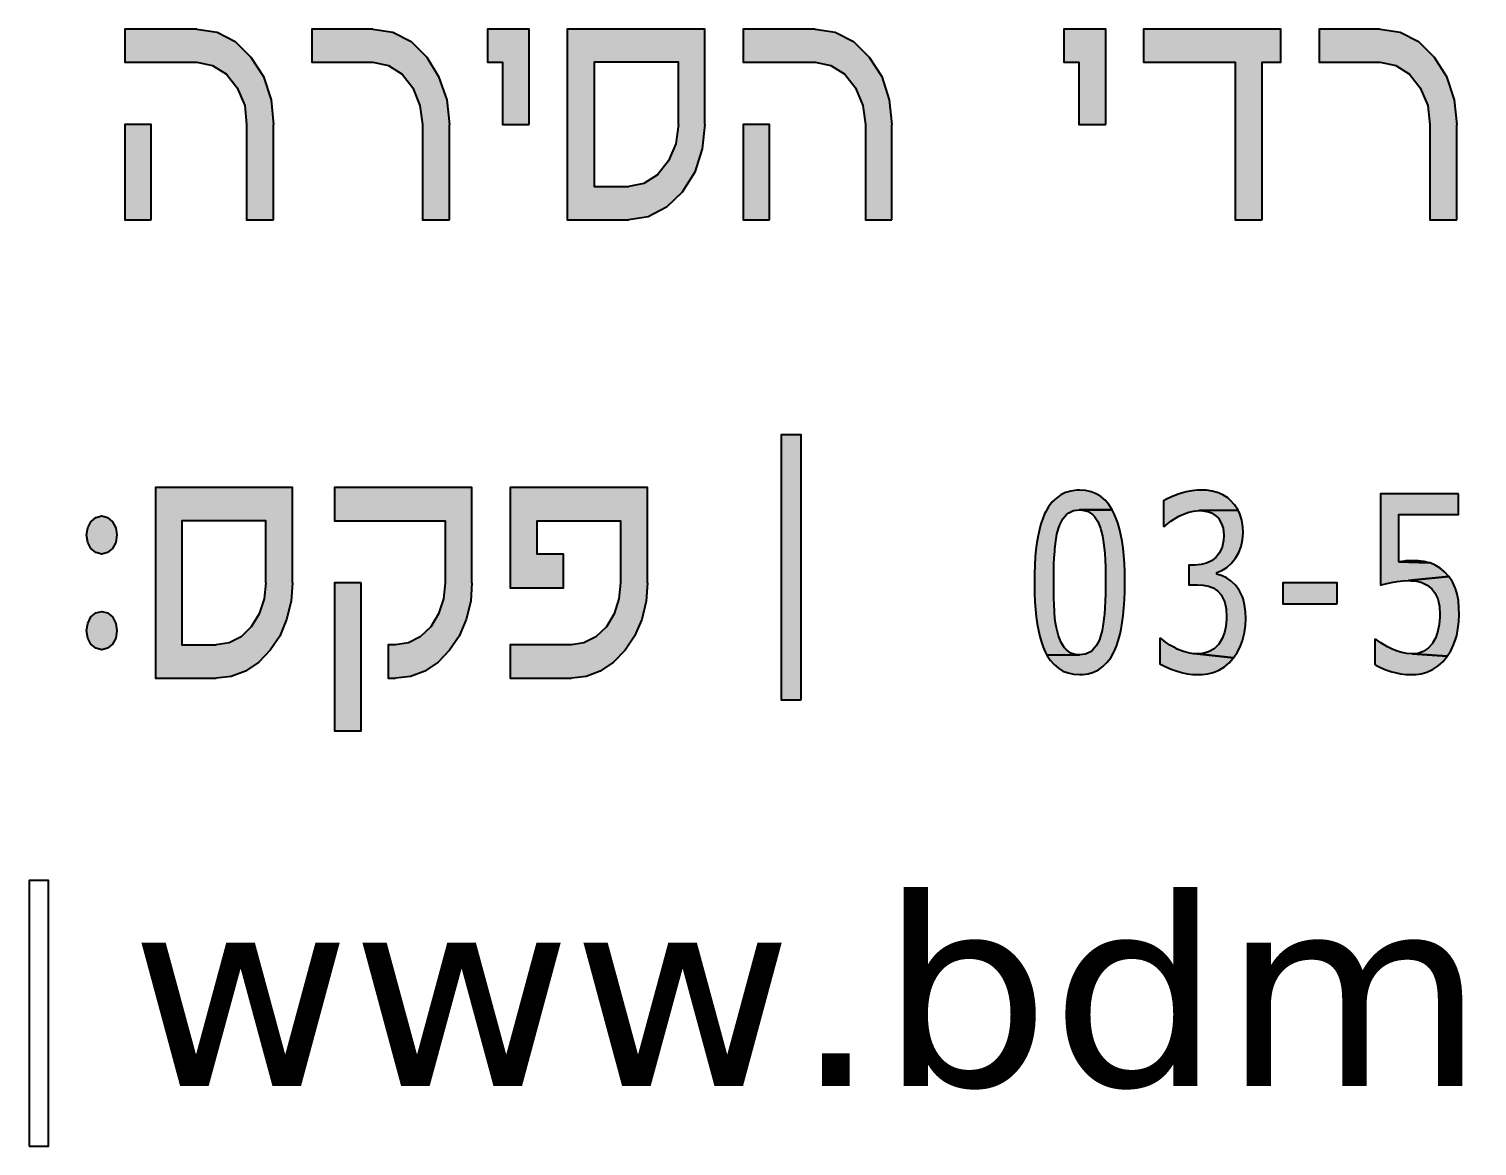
# Model space of a CAD drawing. Header units: millimetres. Extents: x 6676 to 14342, y 3639 to 5293.
# Drawn here: x 8646.46 to 8681.59, y 4620.08 to 4647.17 of the extents above; entities that cross this region are included whole.
import ezdxf

# ---------------------------------------------------------------- set-up
doc = ezdxf.new("R2010")
doc.units = ezdxf.units.MM
doc.layers.add('A-VIEW-30', color=6, linetype='Continuous', lineweight=15)
doc.layers.add('TEXT', color=14, linetype='Continuous')
doc.styles.add('Tahoma', font='tahoma.ttf')

# ---------------------------------------------------------------- blocks, each defined once
blk = doc.blocks.new('A$C70B91C7D')
at = {"layer": 'TEXT', "true_color": 0x311916}
for points in [[(2.3934, -0.9154), (2.3791, -0.908), (2.3633, -0.9056), (2.3066, -0.9056), (2.3066, -0.9317), (2.3633, -0.9317), (2.3756, -0.9342), (2.3865, -0.9411), (2.3949, -0.9519), (2.4008, -0.9657), (2.4023, -0.9805), (2.4023, -1.0555), (2.4235, -1.0555), (2.4235, -0.9805), (2.4215, -0.9613), (2.4156, -0.943), (2.4057, -0.9278)], [(2.5315, -0.9154), (2.5172, -0.908), (2.5014, -0.9056), (2.4536, -0.9056), (2.4536, -0.9317), (2.5014, -0.9317), (2.5137, -0.9342), (2.5246, -0.9411), (2.533, -0.9519), (2.5384, -0.9657), (2.5404, -0.9805), (2.5404, -1.0555), (2.5616, -1.0555), (2.5616, -0.9805), (2.5596, -0.9613), (2.5532, -0.943), (2.5438, -0.9278)], [(2.6242, -0.9056), (2.5917, -0.9056), (2.5917, -0.9317), (2.6035, -0.9317), (2.6035, -0.9805), (2.6242, -0.9805)], [(2.8792, -0.9154), (2.8649, -0.908), (2.8491, -0.9056), (2.7924, -0.9056), (2.7924, -0.9317), (2.8491, -0.9317), (2.8614, -0.9342), (2.8723, -0.9411), (2.8807, -0.9519), (2.8866, -0.9657), (2.8886, -0.9805), (2.8886, -1.0555), (2.9093, -1.0555), (2.9093, -0.9805), (2.9073, -0.9613), (2.9014, -0.943), (2.8915, -0.9278)], [(3.0775, -0.9056), (3.0444, -0.9056), (3.0444, -0.9317), (3.0563, -0.9317), (3.0563, -0.9805), (3.0775, -0.9805)], [(3.2151, -0.9056), (3.1071, -0.9056), (3.1071, -0.9317), (3.1791, -0.9317), (3.1791, -1.0555), (3.2003, -1.0555), (3.2003, -0.9317), (3.2151, -0.9317)], [(3.3231, -0.9154), (3.3088, -0.908), (3.293, -0.9056), (3.2452, -0.9056), (3.2452, -0.9317), (3.293, -0.9317), (3.3053, -0.9342), (3.3162, -0.9411), (3.3246, -0.9519), (3.3305, -0.9657), (3.332, -0.9805), (3.332, -1.0555), (3.3532, -1.0555), (3.3532, -0.9805), (3.3512, -0.9613), (3.3453, -0.943), (3.3354, -0.9278)], [(2.8379, -1.2242), (2.8227, -1.2242), (2.8227, -1.4327), (2.8379, -1.4327)], [(2.5794, -1.2656), (2.4714, -1.2656), (2.4714, -1.2918), (2.5583, -1.2918), (2.5583, -1.3407), (2.557, -1.3532), (2.5532, -1.365), (2.5471, -1.3752), (2.5388, -1.3829), (2.5294, -1.3877), (2.5193, -1.3893), (2.5134, -1.3893), (2.5134, -1.4155), (2.5193, -1.4155), (2.531, -1.4142), (2.5423, -1.4099), (2.5527, -1.403), (2.5618, -1.3936), (2.5693, -1.3824), (2.5749, -1.3693), (2.5784, -1.3551), (2.5794, -1.3407)], [(2.7174, -1.2656), (2.6094, -1.2656), (2.6094, -1.3444), (2.6513, -1.3444), (2.6513, -1.3182), (2.6305, -1.3182), (2.6305, -1.2918), (2.6962, -1.2918), (2.6962, -1.3407), (2.6949, -1.3532), (2.6912, -1.365), (2.685, -1.3752), (2.6767, -1.3829), (2.6674, -1.3877), (2.6575, -1.3893), (2.6094, -1.3893), (2.6094, -1.4155), (2.6575, -1.4155), (2.669, -1.4142), (2.6802, -1.4099), (2.6906, -1.403), (2.6997, -1.3936), (2.7072, -1.3824), (2.7128, -1.3693), (2.7163, -1.3551), (2.7174, -1.3407)], [(3.0769, -1.2757), (3.0735, -1.2728), (3.0699, -1.2706), (3.0659, -1.2691), (3.0616, -1.2682), (3.0569, -1.2678), (3.0547, -1.2679), (3.0501, -1.2685), (3.0459, -1.2697), (3.0421, -1.2716), (3.0386, -1.2741), (3.0354, -1.2771), (3.0325, -1.2808), (3.0301, -1.2852), (3.0294, -1.2865), (3.0279, -1.2902), (3.0265, -1.2942), (3.0253, -1.2987), (3.0242, -1.3035), (3.0233, -1.3088), (3.0226, -1.3143), (3.022, -1.3202), (3.0216, -1.3266), (3.0214, -1.3333), (3.0213, -1.3404), (3.0213, -1.342), (3.0214, -1.3489), (3.0217, -1.3554), (3.0222, -1.3616), (3.0228, -1.3674), (3.0236, -1.3729), (3.0245, -1.378), (3.0256, -1.3827), (3.0269, -1.3871), (3.0283, -1.3912), (3.0299, -1.3948), (3.0312, -1.3973), (3.0569, -1.3972), (3.0543, -1.3971), (3.05, -1.3958), (3.0465, -1.3933), (3.045, -1.3917), (3.0423, -1.3875), (3.0403, -1.3823), (3.0399, -1.3811), (3.0387, -1.376), (3.0378, -1.3706), (3.0372, -1.3647), (3.0371, -1.3629), (3.0368, -1.358), (3.0366, -1.3526), (3.0365, -1.3467), (3.0365, -1.3404), (3.0365, -1.3378), (3.0366, -1.3319), (3.0367, -1.3262), (3.037, -1.3209), (3.0373, -1.3159), (3.0375, -1.3138), (3.0382, -1.3078), (3.0391, -1.3025), (3.0404, -1.2979), (3.0414, -1.2951), (3.0437, -1.2904), (3.0467, -1.2869), (3.0483, -1.2856), (3.0522, -1.2839), (3.0569, -1.2833), (3.0825, -1.2832), (3.0799, -1.2791)], [(3.1753, -1.2756), (3.1733, -1.2739), (3.1694, -1.2715), (3.1653, -1.2696), (3.1611, -1.2685), (3.1567, -1.2679), (3.1519, -1.2677), (3.1493, -1.2678), (3.145, -1.2683), (3.1406, -1.2691), (3.1361, -1.2704), (3.1352, -1.2707), (3.1304, -1.2725), (3.1263, -1.2743), (3.1229, -1.2763), (3.1229, -1.2961), (3.1238, -1.2961), (3.1247, -1.2952), (3.1285, -1.2922), (3.1306, -1.2908), (3.1348, -1.2883), (3.1384, -1.2866), (3.1427, -1.2851), (3.1464, -1.2843), (3.1508, -1.2839), (3.1814, -1.2835), (3.1787, -1.2793)], [(3.3545, -1.2706), (3.2934, -1.2706), (3.2934, -1.3423), (3.2942, -1.3421), (3.2982, -1.3411), (3.3032, -1.3401), (3.3065, -1.3395), (3.3109, -1.3391), (3.3154, -1.3389), (3.347, -1.3356), (3.3437, -1.3319), (3.3403, -1.3291), (3.3364, -1.3267), (3.3323, -1.325), (3.3313, -1.3248), (3.3078, -1.324), (3.3078, -1.287), (3.3545, -1.287)], [(3.0881, -1.2981), (3.0869, -1.2936), (3.0854, -1.2896), (3.0838, -1.2859), (3.0825, -1.2832), (3.0569, -1.2833), (3.0592, -1.2834), (3.0635, -1.2845), (3.0671, -1.2869), (3.0685, -1.2884), (3.0712, -1.2925), (3.0733, -1.2977), (3.0736, -1.2989), (3.0748, -1.3037), (3.0757, -1.3091), (3.0764, -1.3153), (3.0766, -1.3176), (3.0769, -1.3227), (3.0771, -1.3282), (3.0772, -1.334), (3.0773, -1.3401), (3.0773, -1.3433), (3.0772, -1.3494), (3.077, -1.355), (3.0767, -1.3602), (3.0764, -1.3651), (3.0762, -1.3667), (3.0755, -1.3727), (3.0745, -1.378), (3.0733, -1.3826), (3.0724, -1.3853), (3.07, -1.39), (3.0671, -1.3935), (3.0655, -1.3949), (3.0615, -1.3966), (3.0569, -1.3972), (3.0312, -1.3973), (3.0338, -1.4014), (3.0368, -1.4048), (3.0402, -1.4077), (3.0438, -1.4099), (3.0478, -1.4114), (3.0522, -1.4123), (3.0569, -1.4127), (3.0592, -1.4126), (3.0637, -1.412), (3.0679, -1.4107), (3.0718, -1.4089), (3.0752, -1.4064), (3.0784, -1.4032), (3.0813, -1.3995), (3.0838, -1.3951), (3.0843, -1.394), (3.0859, -1.3903), (3.0873, -1.3862), (3.0885, -1.3818), (3.0895, -1.3769), (3.0904, -1.3717), (3.0911, -1.3662), (3.0917, -1.3602), (3.0921, -1.3539), (3.0923, -1.3472), (3.0925, -1.3401), (3.0925, -1.3388), (3.0923, -1.3319), (3.0921, -1.3254), (3.0916, -1.3192), (3.091, -1.3134), (3.0902, -1.3079), (3.0893, -1.3028)], [(3.1843, -1.2913), (3.1828, -1.2864), (3.1814, -1.2835), (3.1508, -1.2839), (3.1538, -1.284), (3.1581, -1.2848), (3.1605, -1.2857), (3.1643, -1.2882), (3.1659, -1.2898), (3.1685, -1.2942), (3.1696, -1.2976), (3.1702, -1.3032), (3.17, -1.3074), (3.1689, -1.3126), (3.1668, -1.317), (3.1639, -1.3206), (3.1605, -1.3233), (3.1566, -1.3251), (3.1523, -1.3262), (3.1475, -1.3266), (3.1426, -1.3266), (3.1426, -1.3421), (3.1489, -1.3421), (3.1494, -1.3421), (3.154, -1.3424), (3.1582, -1.3432), (3.1619, -1.3445), (3.1656, -1.3471), (3.1681, -1.35), (3.1706, -1.3548), (3.171, -1.3561), (3.172, -1.3611), (3.1723, -1.3672), (3.1722, -1.3692), (3.1718, -1.3749), (3.1707, -1.3797), (3.1689, -1.3843), (3.1661, -1.3889), (3.1626, -1.3924), (3.1583, -1.3948), (3.1536, -1.3961), (3.1493, -1.3965), (3.1777, -1.3996), (3.1806, -1.3954), (3.183, -1.3908), (3.1849, -1.3858), (3.1852, -1.3848), (3.1865, -1.3796), (3.1872, -1.3742), (3.1875, -1.3685), (3.1872, -1.3633), (3.1865, -1.3578), (3.1853, -1.353), (3.1848, -1.3516), (3.1824, -1.3468), (3.1797, -1.3428), (3.1796, -1.3427), (3.1761, -1.3392), (3.1723, -1.3367), (3.1688, -1.3351), (3.1647, -1.3338), (3.1647, -1.3325), (3.1687, -1.331), (3.1725, -1.3286), (3.176, -1.3255), (3.1792, -1.3215), (3.1794, -1.3212), (3.182, -1.3168), (3.1838, -1.312), (3.1849, -1.3068), (3.1853, -1.3013), (3.1851, -1.2967)], [(2.2996, -1.2974), (2.2969, -1.2926), (2.2931, -1.2893), (2.2886, -1.288), (2.2838, -1.2893), (2.28, -1.2926), (2.2774, -1.2974), (2.2766, -1.303), (2.2774, -1.3089), (2.28, -1.3137), (2.2838, -1.3169), (2.2886, -1.3182), (2.2931, -1.3169), (2.2969, -1.3137), (2.2996, -1.3089), (2.3004, -1.303)], [(2.4923, -1.3407), (2.4714, -1.3407), (2.4714, -1.4569), (2.4923, -1.4569)], [(3.2589, -1.3404), (3.2168, -1.3404), (3.2168, -1.3574), (3.2589, -1.3574)], [(3.3545, -1.3546), (3.3535, -1.3495), (3.3522, -1.345), (3.352, -1.3446), (3.3498, -1.3398), (3.347, -1.3356), (3.3154, -1.3389), (3.3172, -1.339), (3.3217, -1.3394), (3.3258, -1.3404), (3.3259, -1.3404), (3.3301, -1.3424), (3.3337, -1.3454), (3.3361, -1.3485), (3.3384, -1.3533), (3.3387, -1.3543), (3.3396, -1.3593), (3.34, -1.3654), (3.3399, -1.3677), (3.3395, -1.3734), (3.3385, -1.3784), (3.3385, -1.3784), (3.3367, -1.3836), (3.3341, -1.3883), (3.3308, -1.3919), (3.3269, -1.3945), (3.3226, -1.396), (3.3182, -1.3965), (3.3458, -1.3983), (3.3485, -1.3941), (3.3507, -1.3893), (3.3526, -1.3842), (3.3532, -1.3819), (3.3542, -1.3767), (3.3549, -1.3712), (3.3551, -1.3655), (3.355, -1.3604)], [(2.2996, -1.3725), (2.2969, -1.3674), (2.2931, -1.3642), (2.2886, -1.3631), (2.2838, -1.3642), (2.28, -1.3674), (2.2774, -1.3725), (2.2766, -1.3781), (2.2774, -1.384), (2.28, -1.3888), (2.2838, -1.392), (2.2886, -1.3931), (2.2931, -1.392), (2.2969, -1.3888), (2.2996, -1.384), (2.3004, -1.3781)], [(3.1658, -1.4094), (3.1668, -1.409), (3.1707, -1.4065), (3.1744, -1.4034), (3.1776, -1.3998), (3.1777, -1.3996), (3.1493, -1.3965), (3.1464, -1.3964), (3.1421, -1.3957), (3.1378, -1.3944), (3.1335, -1.3926), (3.1324, -1.392), (3.1279, -1.3896), (3.1241, -1.387), (3.1209, -1.3844), (3.1198, -1.3844), (3.1198, -1.4041), (3.1209, -1.4047), (3.1247, -1.4067), (3.1289, -1.4085), (3.1336, -1.4101), (3.137, -1.4111), (3.1414, -1.412), (3.1458, -1.4125), (3.1502, -1.4127), (3.1531, -1.4126), (3.1577, -1.412), (3.1619, -1.411)], [(3.3386, -1.4058), (3.3422, -1.4027), (3.3453, -1.3991), (3.3458, -1.3983), (3.3182, -1.3965), (3.3141, -1.3962), (3.31, -1.3954), (3.3064, -1.3942), (3.3019, -1.3924), (3.2987, -1.3908), (3.2948, -1.3886), (3.2935, -1.3877), (3.2899, -1.385), (3.2888, -1.385), (3.2888, -1.4047), (3.2896, -1.4052), (3.2934, -1.4072), (3.2976, -1.409), (3.3023, -1.4104), (3.3048, -1.4111), (3.3091, -1.412), (3.3135, -1.4125), (3.318, -1.4127), (3.321, -1.4126), (3.3254, -1.412), (3.3297, -1.4107), (3.3337, -1.409), (3.3347, -1.4085)]]:
    blk.add_hatch(color=19, dxfattribs=at).paths.add_polyline_path(points)
h = blk.add_hatch(color=19, dxfattribs=at)
h.paths.add_polyline_path([(2.7623, -0.9056), (2.6543, -0.9056), (2.6543, -1.0555), (2.7026, -1.0555), (2.7179, -1.053), (2.7322, -1.0456), (2.7446, -1.0338), (2.7544, -1.018), (2.7603, -0.9998), (2.7623, -0.9805)])
h.paths.add_polyline_path([(2.7416, -0.9317), (2.7416, -0.9805), (2.7396, -0.9958), (2.7337, -1.0091), (2.7253, -1.02), (2.7145, -1.0269), (2.7026, -1.0294), (2.6755, -1.0294), (2.6755, -0.9317)], flags=16)
for points in [[(2.3273, -0.9805), (2.3066, -0.9805), (2.3066, -1.0555), (2.3273, -1.0555)], [(2.8131, -0.9805), (2.7924, -0.9805), (2.7924, -1.0555), (2.8131, -1.0555)]]:
    blk.add_hatch(color=19, dxfattribs=at).paths.add_polyline_path(points, flags=17)
h = blk.add_hatch(color=19, dxfattribs=at)
h.paths.add_polyline_path([(2.4383, -1.2656), (2.3306, -1.2656), (2.3306, -1.4155), (2.3784, -1.4155), (2.3902, -1.4142), (2.4014, -1.4099), (2.4118, -1.403), (2.4209, -1.3936), (2.4284, -1.3824), (2.4337, -1.3693), (2.4372, -1.3551), (2.4383, -1.3407)])
h.paths.add_polyline_path([(2.4174, -1.2918), (2.4174, -1.3407), (2.4161, -1.3532), (2.4121, -1.365), (2.4059, -1.3752), (2.3979, -1.3829), (2.3886, -1.3877), (2.3784, -1.3893), (2.3514, -1.3893), (2.3514, -1.2918)], flags=16)
at = {"layer": 'TEXT', "color": 19, "true_color": 0x311916}
for points in [[(2.3633, -0.9056), (2.3066, -0.9056), (2.3066, -0.9317), (2.3633, -0.9317), (2.3756, -0.9342), (2.3865, -0.9411), (2.3949, -0.9519), (2.4008, -0.9657), (2.4023, -0.9805), (2.4023, -1.0555), (2.4235, -1.0555)], [(2.3633, -0.9056), (2.3791, -0.908), (2.3934, -0.9154), (2.4057, -0.9278), (2.4156, -0.943), (2.4215, -0.9613), (2.4235, -0.9805)], [(2.5014, -0.9056), (2.4536, -0.9056), (2.4536, -0.9317), (2.5014, -0.9317), (2.5137, -0.9342), (2.5246, -0.9411), (2.533, -0.9519), (2.5384, -0.9657), (2.5404, -0.9805), (2.5404, -1.0555), (2.5616, -1.0555)], [(2.5014, -0.9056), (2.5172, -0.908), (2.5315, -0.9154), (2.5438, -0.9278), (2.5532, -0.943), (2.5596, -0.9613), (2.5616, -0.9805)], [(2.7623, -0.9805), (2.7623, -0.9056), (2.6543, -0.9056), (2.6543, -1.0555), (2.7026, -1.0555)], [(2.8491, -0.9056), (2.7924, -0.9056), (2.7924, -0.9317), (2.8491, -0.9317), (2.8614, -0.9342), (2.8723, -0.9411), (2.8807, -0.9519), (2.8866, -0.9657), (2.8886, -0.9805), (2.8886, -1.0555), (2.9093, -1.0555)], [(2.8491, -0.9056), (2.8649, -0.908), (2.8792, -0.9154), (2.8915, -0.9278), (2.9014, -0.943), (2.9073, -0.9613), (2.9093, -0.9805)], [(3.293, -0.9056), (3.2452, -0.9056), (3.2452, -0.9317), (3.293, -0.9317), (3.3053, -0.9342), (3.3162, -0.9411), (3.3246, -0.9519), (3.3305, -0.9657), (3.332, -0.9805), (3.332, -1.0555), (3.3532, -1.0555)], [(3.293, -0.9056), (3.3088, -0.908), (3.3231, -0.9154), (3.3354, -0.9278), (3.3453, -0.943), (3.3512, -0.9613), (3.3532, -0.9805)], [(2.7416, -0.9805), (2.7416, -0.9317), (2.6755, -0.9317), (2.6755, -1.0294), (2.7026, -1.0294)], [(2.4235, -1.0555), (2.4235, -0.9805)], [(2.5616, -1.0555), (2.5616, -0.9805)], [(2.7623, -0.9805), (2.7603, -0.9998), (2.7544, -1.018), (2.7446, -1.0338), (2.7322, -1.0456), (2.7179, -1.053), (2.7026, -1.0555)], [(2.7416, -0.9805), (2.7396, -0.9958), (2.7337, -1.0091), (2.7253, -1.02), (2.7145, -1.0269), (2.7026, -1.0294)], [(2.9093, -1.0555), (2.9093, -0.9805)], [(3.3532, -1.0555), (3.3532, -0.9805)], [(2.4383, -1.3407), (2.4383, -1.2656), (2.3306, -1.2656), (2.3306, -1.4155), (2.3784, -1.4155)], [(2.5794, -1.3407), (2.5794, -1.2656), (2.4714, -1.2656), (2.4714, -1.2918), (2.5583, -1.2918), (2.5583, -1.3407), (2.557, -1.3532), (2.5532, -1.365), (2.5471, -1.3752), (2.5388, -1.3829), (2.5294, -1.3877), (2.5193, -1.3893), (2.5134, -1.3893), (2.5134, -1.4155), (2.5193, -1.4155)], [(2.7174, -1.3407), (2.7174, -1.2656), (2.6094, -1.2656), (2.6094, -1.3444), (2.6513, -1.3444), (2.6513, -1.3182), (2.6305, -1.3182), (2.6305, -1.2918), (2.6962, -1.2918), (2.6962, -1.3407), (2.6949, -1.3532), (2.6912, -1.365), (2.685, -1.3752), (2.6767, -1.3829), (2.6674, -1.3877), (2.6575, -1.3893), (2.6094, -1.3893), (2.6094, -1.4155), (2.6575, -1.4155)], [(2.4174, -1.3407), (2.4174, -1.2918), (2.3514, -1.2918), (2.3514, -1.3893), (2.3784, -1.3893)], [(2.4383, -1.3407), (2.4372, -1.3551), (2.4337, -1.3693), (2.4284, -1.3824), (2.4209, -1.3936), (2.4118, -1.403), (2.4014, -1.4099), (2.3902, -1.4142), (2.3784, -1.4155)], [(2.4174, -1.3407), (2.4161, -1.3532), (2.4121, -1.365), (2.4059, -1.3752), (2.3979, -1.3829), (2.3886, -1.3877), (2.3784, -1.3893)], [(2.5794, -1.3407), (2.5784, -1.3551), (2.5749, -1.3693), (2.5693, -1.3824), (2.5618, -1.3936), (2.5527, -1.403), (2.5423, -1.4099), (2.531, -1.4142), (2.5193, -1.4155)], [(2.7174, -1.3407), (2.7163, -1.3551), (2.7128, -1.3693), (2.7072, -1.3824), (2.6997, -1.3936), (2.6906, -1.403), (2.6802, -1.4099), (2.669, -1.4142), (2.6575, -1.4155)]]:
    blk.add_lwpolyline(points, dxfattribs=at)
for points in [[(2.6242, -0.9805), (2.6242, -0.9056), (2.5917, -0.9056), (2.5917, -0.9317), (2.6035, -0.9317), (2.6035, -0.9805), (2.6242, -0.9805)], [(3.0775, -0.9805), (3.0775, -0.9056), (3.0444, -0.9056), (3.0444, -0.9317), (3.0563, -0.9317), (3.0563, -0.9805), (3.0775, -0.9805)], [(3.2003, -1.0555), (3.2003, -0.9317), (3.2151, -0.9317), (3.2151, -0.9056), (3.1071, -0.9056), (3.1071, -0.9317), (3.1791, -0.9317), (3.1791, -1.0555), (3.2003, -1.0555)], [(2.3273, -1.0555), (2.3273, -0.9805), (2.3066, -0.9805), (2.3066, -1.0555), (2.3273, -1.0555)], [(2.8131, -1.0555), (2.8131, -0.9805), (2.7924, -0.9805), (2.7924, -1.0555), (2.8131, -1.0555)], [(2.8379, -1.4327), (2.8227, -1.4327), (2.8227, -1.2242), (2.8379, -1.2242)], [(3.0569, -1.2678), (3.0547, -1.2679), (3.0501, -1.2685), (3.0459, -1.2697), (3.0421, -1.2716), (3.0386, -1.2741), (3.0354, -1.2771), (3.0325, -1.2808), (3.0301, -1.2852), (3.0294, -1.2865), (3.0279, -1.2902), (3.0265, -1.2942), (3.0253, -1.2987), (3.0242, -1.3035), (3.0233, -1.3088), (3.0226, -1.3143), (3.022, -1.3202), (3.0216, -1.3266), (3.0214, -1.3333), (3.0213, -1.3404), (3.0213, -1.342), (3.0214, -1.3489), (3.0217, -1.3554), (3.0222, -1.3616), (3.0228, -1.3674), (3.0236, -1.3729), (3.0245, -1.378), (3.0256, -1.3827), (3.0269, -1.3871), (3.0283, -1.3912), (3.0299, -1.3948), (3.0312, -1.3973), (3.0569, -1.3972), (3.0543, -1.3971), (3.05, -1.3958), (3.0465, -1.3933), (3.045, -1.3917), (3.0423, -1.3875), (3.0403, -1.3823), (3.0399, -1.3811), (3.0387, -1.376), (3.0378, -1.3706), (3.0372, -1.3647), (3.0371, -1.3629), (3.0368, -1.358), (3.0366, -1.3526), (3.0365, -1.3467), (3.0365, -1.3404), (3.0365, -1.3378), (3.0366, -1.3319), (3.0367, -1.3262), (3.037, -1.3209), (3.0373, -1.3159), (3.0375, -1.3138), (3.0382, -1.3078), (3.0391, -1.3025), (3.0404, -1.2979), (3.0414, -1.2951), (3.0437, -1.2904), (3.0467, -1.2869), (3.0483, -1.2856), (3.0522, -1.2839), (3.0569, -1.2833), (3.0825, -1.2832), (3.0799, -1.2791), (3.0769, -1.2757), (3.0735, -1.2728), (3.0699, -1.2706), (3.0659, -1.2691), (3.0616, -1.2682)], [(3.1519, -1.2677), (3.1493, -1.2678), (3.145, -1.2683), (3.1406, -1.2691), (3.1361, -1.2704), (3.1352, -1.2707), (3.1304, -1.2725), (3.1263, -1.2743), (3.1229, -1.2763), (3.1229, -1.2961), (3.1238, -1.2961), (3.1247, -1.2952), (3.1285, -1.2922), (3.1306, -1.2908), (3.1348, -1.2883), (3.1384, -1.2866), (3.1427, -1.2851), (3.1464, -1.2843), (3.1508, -1.2839), (3.1814, -1.2835), (3.1787, -1.2793), (3.1753, -1.2756), (3.1733, -1.2739), (3.1694, -1.2715), (3.1652, -1.2696), (3.1651, -1.2696), (3.1611, -1.2685), (3.1567, -1.2679)], [(3.3545, -1.2706), (3.2934, -1.2706), (3.2934, -1.3423), (3.2942, -1.3421), (3.2982, -1.3411), (3.3032, -1.3401), (3.3065, -1.3395), (3.3109, -1.3391), (3.3154, -1.3389), (3.347, -1.3356), (3.3437, -1.3319), (3.3403, -1.3291), (3.3364, -1.3267), (3.3323, -1.325), (3.3313, -1.3248), (3.3078, -1.324), (3.3078, -1.287), (3.3545, -1.287)], [(3.0825, -1.2832), (3.0569, -1.2833), (3.0592, -1.2834), (3.0635, -1.2845), (3.0671, -1.2869), (3.0685, -1.2884), (3.0712, -1.2925), (3.0733, -1.2977), (3.0736, -1.2989), (3.0748, -1.3037), (3.0757, -1.3091), (3.0764, -1.3153), (3.0766, -1.3176), (3.0769, -1.3227), (3.0771, -1.3282), (3.0772, -1.334), (3.0773, -1.3401), (3.0773, -1.3433), (3.0772, -1.3494), (3.077, -1.355), (3.0767, -1.3602), (3.0764, -1.3651), (3.0762, -1.3667), (3.0755, -1.3727), (3.0745, -1.378), (3.0733, -1.3826), (3.0724, -1.3853), (3.07, -1.39), (3.0671, -1.3935), (3.0655, -1.3949), (3.0615, -1.3966), (3.0569, -1.3972), (3.0312, -1.3973), (3.0338, -1.4014), (3.0368, -1.4048), (3.0402, -1.4077), (3.0438, -1.4099), (3.0478, -1.4114), (3.0522, -1.4123), (3.0569, -1.4127), (3.0592, -1.4126), (3.0637, -1.412), (3.0679, -1.4107), (3.0718, -1.4089), (3.0752, -1.4064), (3.0784, -1.4032), (3.0813, -1.3995), (3.0838, -1.3951), (3.0843, -1.394), (3.0859, -1.3903), (3.0873, -1.3862), (3.0885, -1.3818), (3.0895, -1.3769), (3.0904, -1.3717), (3.0911, -1.3662), (3.0917, -1.3602), (3.0921, -1.3539), (3.0923, -1.3472), (3.0925, -1.3401), (3.0925, -1.3388), (3.0923, -1.3319), (3.0921, -1.3254), (3.0916, -1.3192), (3.091, -1.3134), (3.0902, -1.3079), (3.0893, -1.3028), (3.0881, -1.2981), (3.0869, -1.2936), (3.0854, -1.2896), (3.0838, -1.2859)], [(3.1814, -1.2835), (3.1508, -1.2839), (3.1538, -1.284), (3.1581, -1.2848), (3.1605, -1.2857), (3.1643, -1.2882), (3.1659, -1.2898), (3.1685, -1.2942), (3.1696, -1.2976), (3.1702, -1.3032), (3.17, -1.3074), (3.1689, -1.3126), (3.1668, -1.317), (3.1639, -1.3206), (3.1605, -1.3233), (3.1566, -1.3251), (3.1523, -1.3262), (3.1475, -1.3266), (3.1426, -1.3266), (3.1426, -1.3421), (3.1489, -1.3421), (3.1494, -1.3421), (3.154, -1.3424), (3.1582, -1.3432), (3.1619, -1.3445), (3.1656, -1.3471), (3.1681, -1.35), (3.1706, -1.3548), (3.171, -1.3561), (3.172, -1.3611), (3.1723, -1.3672), (3.1722, -1.3692), (3.1718, -1.3749), (3.1707, -1.3797), (3.1689, -1.3843), (3.1662, -1.3887), (3.1659, -1.389), (3.1626, -1.3924), (3.1586, -1.3946), (3.1581, -1.3949), (3.1536, -1.3961), (3.1493, -1.3965), (3.1777, -1.3996), (3.1806, -1.3954), (3.183, -1.3908), (3.1849, -1.3858), (3.1852, -1.3848), (3.1865, -1.3796), (3.1872, -1.3742), (3.1875, -1.3685), (3.1872, -1.3633), (3.1865, -1.3578), (3.1853, -1.353), (3.1848, -1.3516), (3.1824, -1.3468), (3.1797, -1.3428), (3.1796, -1.3427), (3.1761, -1.3392), (3.1723, -1.3367), (3.1688, -1.3351), (3.1647, -1.3338), (3.1647, -1.3325), (3.1687, -1.331), (3.1725, -1.3286), (3.176, -1.3255), (3.1792, -1.3215), (3.1794, -1.3212), (3.182, -1.3168), (3.1838, -1.312), (3.1849, -1.3068), (3.1853, -1.3013), (3.1851, -1.2967), (3.1843, -1.2913), (3.1828, -1.2864)], [(2.2766, -1.303), (2.2774, -1.2974), (2.28, -1.2926), (2.2838, -1.2893), (2.2886, -1.288), (2.2931, -1.2893), (2.2969, -1.2926), (2.2996, -1.2974), (2.3004, -1.303), (2.2996, -1.3089), (2.2969, -1.3137), (2.2931, -1.3169), (2.2886, -1.3182), (2.2838, -1.3169), (2.28, -1.3137), (2.2774, -1.3089), (2.2766, -1.303)], [(3.3179, -1.3233), (3.3176, -1.3233), (3.3131, -1.3234), (3.3123, -1.3235), (3.3078, -1.324), (3.3313, -1.3248), (3.3273, -1.3239), (3.3229, -1.3234)], [(2.4923, -1.3407), (2.4714, -1.3407), (2.4714, -1.4569), (2.4923, -1.4569), (2.4923, -1.3407)], [(3.2589, -1.3574), (3.2168, -1.3574), (3.2168, -1.3404), (3.2589, -1.3404), (3.2589, -1.3574)], [(3.347, -1.3356), (3.3154, -1.3389), (3.3172, -1.339), (3.3217, -1.3394), (3.3258, -1.3404), (3.3259, -1.3404), (3.3301, -1.3424), (3.3337, -1.3454), (3.3361, -1.3485), (3.3384, -1.3533), (3.3387, -1.3543), (3.3396, -1.3593), (3.34, -1.3654), (3.3399, -1.3677), (3.3395, -1.3734), (3.3385, -1.3784), (3.3385, -1.3784), (3.3367, -1.3836), (3.3343, -1.388), (3.3341, -1.3883), (3.3308, -1.3919), (3.3269, -1.3945), (3.3268, -1.3945), (3.3226, -1.396), (3.3182, -1.3965), (3.3458, -1.3983), (3.3485, -1.3941), (3.3507, -1.3893), (3.3526, -1.3842), (3.3532, -1.3819), (3.3542, -1.3767), (3.3549, -1.3712), (3.3551, -1.3655), (3.355, -1.3604), (3.3545, -1.3546), (3.3535, -1.3495), (3.3522, -1.345), (3.352, -1.3446), (3.3498, -1.3398)], [(2.2766, -1.3781), (2.2774, -1.3725), (2.28, -1.3674), (2.2838, -1.3642), (2.2886, -1.3631), (2.2931, -1.3642), (2.2969, -1.3674), (2.2996, -1.3725), (2.3004, -1.3781), (2.2996, -1.384), (2.2969, -1.3888), (2.2931, -1.392), (2.2886, -1.3931), (2.2838, -1.392), (2.28, -1.3888), (2.2774, -1.384), (2.2766, -1.3781)], [(3.1209, -1.3844), (3.1198, -1.3844), (3.1198, -1.4041), (3.1209, -1.4047), (3.1247, -1.4067), (3.1289, -1.4085), (3.1336, -1.4101), (3.137, -1.4111), (3.1414, -1.412), (3.1458, -1.4125), (3.1502, -1.4127), (3.1531, -1.4126), (3.1577, -1.412), (3.1619, -1.411), (3.1658, -1.4094), (3.1668, -1.409), (3.1707, -1.4065), (3.1744, -1.4034), (3.1776, -1.3998), (3.1777, -1.3996), (3.1493, -1.3965), (3.1464, -1.3964), (3.1421, -1.3957), (3.1378, -1.3944), (3.1335, -1.3926), (3.1324, -1.392), (3.1279, -1.3896), (3.1241, -1.387)], [(3.2899, -1.385), (3.2888, -1.385), (3.2888, -1.4047), (3.2896, -1.4052), (3.2934, -1.4072), (3.2976, -1.409), (3.3023, -1.4104), (3.3048, -1.4111), (3.3091, -1.412), (3.3135, -1.4125), (3.318, -1.4127), (3.321, -1.4126), (3.3254, -1.412), (3.3297, -1.4107), (3.3337, -1.409), (3.3347, -1.4085), (3.3386, -1.4058), (3.3422, -1.4027), (3.3453, -1.3991), (3.3458, -1.3983), (3.3182, -1.3965), (3.3141, -1.3962), (3.31, -1.3954), (3.3064, -1.3942), (3.3019, -1.3924), (3.2987, -1.3908), (3.2948, -1.3886), (3.2935, -1.3877)], [(2.2313, -1.783), (2.2465, -1.783), (2.2465, -1.5745), (2.2313, -1.5745)]]:
    blk.add_lwpolyline(points, close=True, dxfattribs=at)
at = {"layer": 'TEXT', "color": 19, "true_color": 0x311916, "style": 'Tahoma', "width": 1.2}
blk.add_text('www.bdm-arc.com', height=0.15, rotation=359.9999, dxfattribs=at).set_placement((2.3107, -1.7358))

msp = doc.modelspace()

# ---------------------------------------------------------------- block references
at = {"layer": 'A-VIEW-30', "lineweight": 40, "xscale": 30.87765168342476, "yscale": 30.87765168342476, "zscale": 30.87765168342476}
msp.add_blockref('A$C70B91C7D', (8577.562, 4675.132), dxfattribs=at)

doc.saveas('drawing.dxf')
